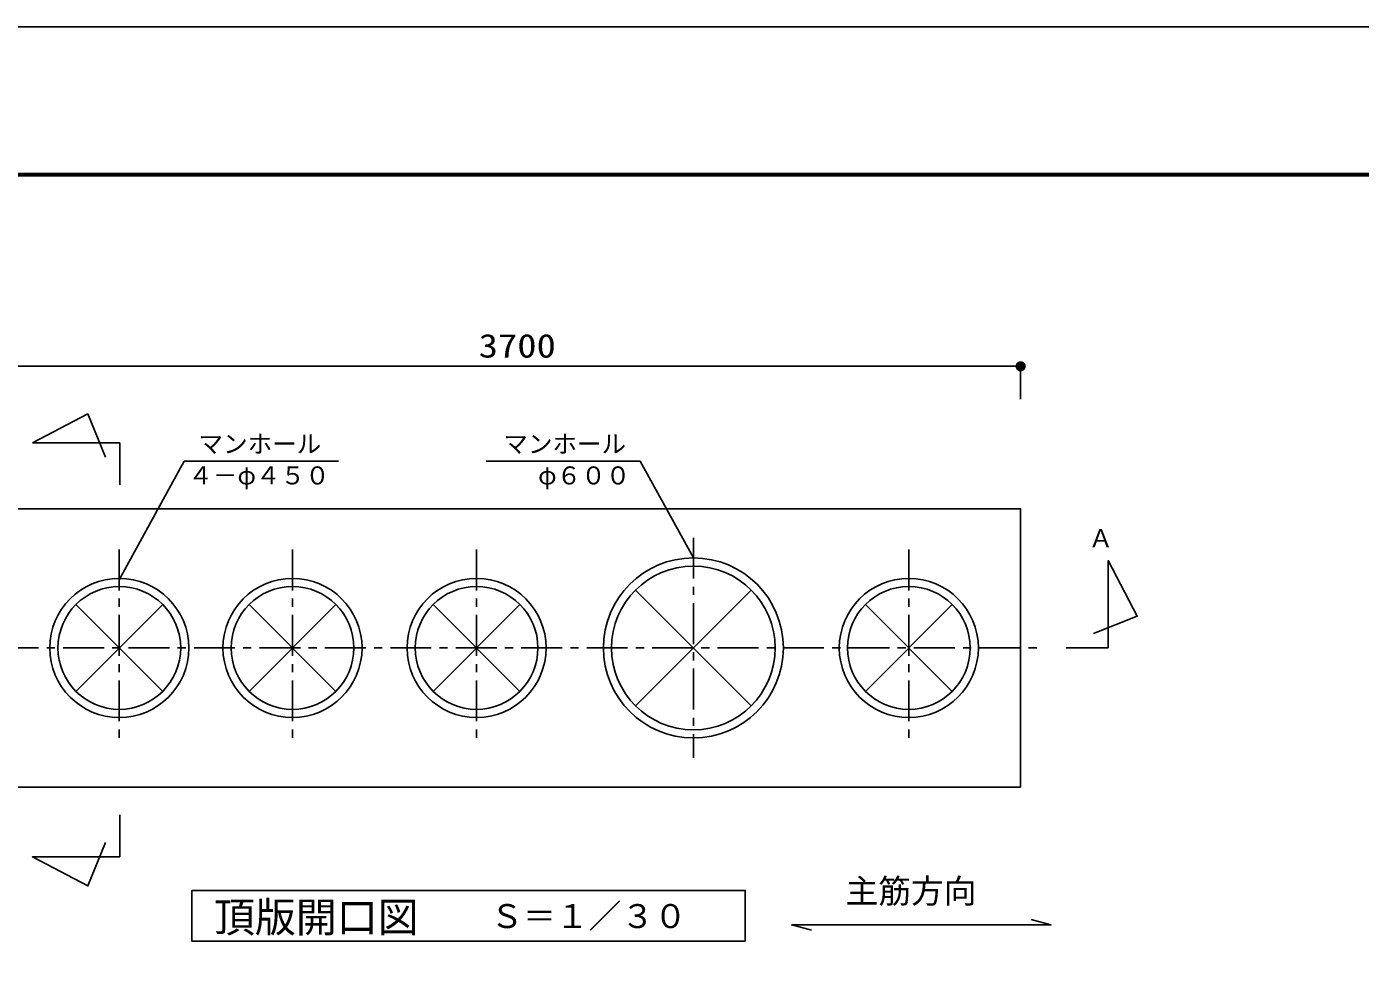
# Model space of a CAD drawing. Units: millimetres, scale not verified. Extents: x -8910 to 8910, y -6308 to 6308.
# Drawn here: x -6413 to -1523, y 2893 to 6308 of the extents above; entities that cross this region are included whole.
import ezdxf
from ezdxf.enums import TextEntityAlignment as Align

# ---------------------------------------------------------------- set-up
doc = ezdxf.new("R2010")
doc.units = ezdxf.units.MM
doc.header["$LTSCALE"] = 30
doc.linetypes.add('CHAIN1', pattern=[8, 5, -1, 1, -1])
for name, color, linetype, lineweight in [('0-1_空気管', 3, 'Continuous', 25), ('0-2_機器', 2, 'Continuous', 25), ('1-1_2-5_MOJI', 3, 'Continuous', 25), ('1-2_00クル-フ-6寸法', 132, 'Continuous', 25), ('1-5_図面枠', 7, 'Continuous', 25), ('1-6_Axis_waku', 7, 'Continuous', 25)]:
    doc.layers.add(name, color=color, linetype=linetype, lineweight=lineweight)
doc.styles.add('ＭＳ ゴシック', font='')
doc.styles.get('ＭＳ ゴシック').set_extended_font_data('MS Gothic')

msp = doc.modelspace()

# ---------------------------------------------------------------- linework, layer by layer
at = {"layer": '0-1_空気管'}
for p, q in [((-6391.61, 4782.93), (-6187.95, 4889.26)), ((-6187.95, 4889.26), (-6123.98, 4729.64)), ((-6071.61, 4782.93), (-6391.61, 4782.93)), ((-6071.61, 4628.56), (-6071.61, 4782.93)), ((-4162.6, 4715.2), (-4727.9, 4715.2)), ((-3968.09, 4360.39), (-4162.6, 4715.2)), ((-4180.22, 3818.58), (-3755.96, 4242.84)), ((-4180.22, 4242.84), (-3755.96, 3818.58)), ((-6232.19, 4189.81), (-5913.99, 3871.61)), ((-6232.19, 3871.61), (-5913.99, 4189.81)), ((-5597.19, 4189.81), (-5278.99, 3871.61)), ((-5597.19, 3871.61), (-5278.99, 4189.81)), ((-4922.19, 4189.81), (-4603.99, 3871.61)), ((-4922.19, 3871.61), (-4603.99, 4189.81)), ((-3337.19, 4189.81), (-3018.99, 3871.61)), ((-3337.19, 3871.61), (-3018.99, 4189.81)), ((-2601.43, 4030.71), (-2447.07, 4030.71)), ((-6071.61, 3419.33), (-6071.61, 3264.97))]:
    msp.add_line(p, q, dxfattribs=at)
at = {"layer": '0-1_空気管', "linetype": 'CHAIN1'}
for p, q in [((-3968.09, 4434.79), (-3968.09, 3628.15)), ((-6073.09, 4391.82), (-6073.09, 3681.34)), ((-5438.09, 4391.82), (-5438.09, 3681.34)), ((-4763.09, 4391.82), (-4763.09, 3681.34)), ((-3178.09, 4391.82), (-3178.09, 3681.34)), ((-6519.14, 4030.71), (-2688.97, 4030.71))]:
    msp.add_line(p, q, dxfattribs=at)
at = {"layer": '0-1_空気管'}
for points in [[(-6073.09, 4280.71), (-5834.9, 4715.2), (-5269.6, 4715.2)], [(-2447.07, 4030.71), (-2447.07, 4350.72), (-2340.74, 4147.06), (-2500.35, 4083.09)], [(-6071.61, 3264.97), (-6391.61, 3264.97), (-6187.95, 3158.64), (-6123.98, 3318.25)]]:
    msp.add_lwpolyline(points, dxfattribs=at)
for centre, radius in [((-3968.09, 4030.71), 330), ((-3968.09, 4030.71), 300), ((-6073.09, 4030.71), 255), ((-6073.09, 4030.71), 225), ((-5438.09, 4030.71), 255), ((-5438.09, 4030.71), 225), ((-4763.09, 4030.71), 255), ((-4763.09, 4030.71), 225), ((-3178.09, 4030.71), 255), ((-3178.09, 4030.71), 225)]:
    msp.add_circle(centre, radius, dxfattribs=at)
at = {"layer": '0-2_機器'}
msp.add_line((-6468.11, 3520.71), (-2768.09, 3520.71), dxfattribs=at)
msp.add_lwpolyline([(-6468.11, 3520.71), (-6468.11, 4540.71), (-2768.09, 4540.71), (-2768.09, 3520.71)], dxfattribs=at)
at = {"layer": '0-2_機器', "color": 3}
msp.add_lwpolyline([(-3777.8, 2955.95), (-3777.8, 3142.25), (-5807.12, 3142.25), (-5807.12, 2955.95)], close=True, dxfattribs=at)
at = {"layer": '1-1_2-5_MOJI'}
msp.add_lwpolyline([(-3534.76, 2996.26), (-3607.2, 3015.67), (-2657.2, 3015.67), (-2729.65, 3035.08)], dxfattribs=at)
at = {"layer": '1-2_00クル-フ-6寸法', "color": 4}
for p in [(-6468.11, 5062.84), (-2768.09, 4942.84)]:
    msp.add_line(p, (-2768.09, 5062.84), dxfattribs=at)
at = {"layer": '1-2_00クル-フ-6寸法'}
for points in [[(-2768.09, 5062.84), (-2786.84, 5062.84), (-2786.69, 5065.19)], [(-2768.09, 5062.84), (-2786.69, 5060.49), (-2786.84, 5062.84)], [(-2768.09, 5062.84), (-2786.69, 5065.19), (-2786.25, 5067.51)], [(-2768.09, 5062.84), (-2786.25, 5058.18), (-2786.69, 5060.49)], [(-2768.09, 5062.84), (-2786.25, 5067.51), (-2785.52, 5069.75)], [(-2768.09, 5062.84), (-2785.52, 5055.94), (-2786.25, 5058.18)], [(-2768.09, 5062.84), (-2785.52, 5069.75), (-2784.52, 5071.88)], [(-2768.09, 5062.84), (-2784.52, 5053.81), (-2785.52, 5055.94)], [(-2768.09, 5062.84), (-2784.52, 5071.88), (-2783.26, 5073.86)], [(-2768.09, 5062.84), (-2783.26, 5051.82), (-2784.52, 5053.81)], [(-2768.09, 5062.84), (-2783.26, 5073.86), (-2781.76, 5075.68)], [(-2768.09, 5062.84), (-2781.76, 5050.01), (-2783.26, 5051.82)], [(-2768.09, 5062.84), (-2781.76, 5075.68), (-2780.04, 5077.29)], [(-2768.09, 5062.84), (-2780.04, 5048.4), (-2781.76, 5050.01)], [(-2768.09, 5062.84), (-2780.04, 5077.29), (-2778.14, 5078.67)], [(-2768.09, 5062.84), (-2778.14, 5047.01), (-2780.04, 5048.4)], [(-2768.09, 5062.84), (-2778.14, 5078.67), (-2776.07, 5079.81)], [(-2768.09, 5062.84), (-2776.07, 5045.88), (-2778.14, 5047.01)], [(-2768.09, 5062.84), (-2776.07, 5079.81), (-2773.88, 5080.68)], [(-2768.09, 5062.84), (-2773.88, 5045.01), (-2776.07, 5045.88)], [(-2768.09, 5062.84), (-2773.88, 5080.68), (-2771.6, 5081.26)], [(-2768.09, 5062.84), (-2771.6, 5044.43), (-2773.88, 5045.01)], [(-2768.09, 5062.84), (-2771.6, 5081.26), (-2769.27, 5081.56)], [(-2768.09, 5062.84), (-2769.27, 5044.13), (-2771.6, 5044.43)], [(-2768.09, 5062.84), (-2769.27, 5081.56), (-2766.91, 5081.56)], [(-2768.09, 5062.84), (-2766.91, 5044.13), (-2769.27, 5044.13)], [(-2768.09, 5062.84), (-2766.91, 5081.56), (-2764.58, 5081.26)], [(-2768.09, 5062.84), (-2764.58, 5081.26), (-2762.29, 5080.68)], [(-2768.09, 5062.84), (-2762.29, 5080.68), (-2760.11, 5079.81)], [(-2768.09, 5062.84), (-2760.11, 5079.81), (-2758.04, 5078.67)], [(-2768.09, 5062.84), (-2758.04, 5078.67), (-2756.14, 5077.29)], [(-2768.09, 5062.84), (-2756.14, 5077.29), (-2754.42, 5075.68)], [(-2768.09, 5062.84), (-2754.42, 5075.68), (-2752.92, 5073.86)], [(-2768.09, 5062.84), (-2752.92, 5073.86), (-2751.66, 5071.88)], [(-2768.09, 5062.84), (-2751.66, 5071.88), (-2750.66, 5069.75)], [(-2768.09, 5062.84), (-2750.66, 5069.75), (-2749.93, 5067.51)], [(-2768.09, 5062.84), (-2749.93, 5067.51), (-2749.49, 5065.19)], [(-2768.09, 5062.84), (-2749.49, 5065.19), (-2749.34, 5062.84)], [(-2768.09, 5062.84), (-2764.58, 5044.43), (-2766.91, 5044.13)], [(-2768.09, 5062.84), (-2762.29, 5045.01), (-2764.58, 5044.43)], [(-2768.09, 5062.84), (-2760.11, 5045.88), (-2762.29, 5045.01)], [(-2768.09, 5062.84), (-2758.04, 5047.01), (-2760.11, 5045.88)], [(-2768.09, 5062.84), (-2756.14, 5048.4), (-2758.04, 5047.01)], [(-2768.09, 5062.84), (-2754.42, 5050.01), (-2756.14, 5048.4)], [(-2768.09, 5062.84), (-2752.92, 5051.82), (-2754.42, 5050.01)], [(-2768.09, 5062.84), (-2751.66, 5053.81), (-2752.92, 5051.82)], [(-2768.09, 5062.84), (-2750.66, 5055.94), (-2751.66, 5053.81)], [(-2768.09, 5062.84), (-2749.93, 5058.18), (-2750.66, 5055.94)], [(-2768.09, 5062.84), (-2749.49, 5060.49), (-2749.93, 5058.18)], [(-2768.09, 5062.84), (-2749.34, 5062.84), (-2749.49, 5060.49)]]:
    msp.add_solid(points, dxfattribs=at)
at = {"layer": '1-5_図面枠'}
msp.add_lwpolyline([(-8910, -6307.5), (-8910, 6307.5), (8910, 6307.5), (8910, -6307.5)], close=True, dxfattribs=at)
at = {"layer": '1-6_Axis_waku'}
for p, q in [((-7778.4, 5769.9), (8408.4, 5769.9)), ((-7777.8, 5769.3), (8407.8, 5769.3)), ((-7777.2, 5768.7), (8407.2, 5768.7)), ((-7776.6, 5768.1), (8406.6, 5768.1)), ((-7776, 5767.5), (8406, 5767.5)), ((-7775.4, 5766.9), (8405.4, 5766.9)), ((-7774.8, 5766.3), (8404.8, 5766.3)), ((-7774.2, 5765.7), (8404.2, 5765.7)), ((-7773.6, 5765.1), (8403.6, 5765.1)), ((-7773, 5764.5), (8403, 5764.5)), ((-7772.4, 5763.9), (8402.4, 5763.9)), ((-7771.8, 5763.3), (8401.8, 5763.3)), ((-7771.2, 5762.7), (8401.2, 5762.7)), ((-7770.6, 5762.1), (8400.6, 5762.1)), ((-7770, 5761.5), (8400, 5761.5))]:
    msp.add_line(p, q, dxfattribs=at)

# ---------------------------------------------------------------- texts
at = {"layer": '0-1_空気管', "color": 4, "style": 'ＭＳ ゴシック'}
for s, p in [('マンホール', (-5782.63, 4725.75)), ('マンホール', (-4664.88, 4725.75)), ('４－φ４５０', (-5819.9, 4610.2)), ('φ６００', (-4537.6, 4610.2)), ('Ａ', (-2519.13, 4380.1))]:
    msp.add_text(s, height=65.98, dxfattribs=at).set_placement(p, align=Align.BOTTOM_LEFT)
at = {"layer": '0-2_機器', "color": 4, "style": 'ＭＳ ゴシック'}
for s, height, p in [('頂版開口図', 110, (-5725.88, 2955.98)), ('Ｓ＝１／３０', 87.98, (-4712.32, 2977.65))]:
    msp.add_text(s, height=height, dxfattribs=at).set_placement(p, align=Align.BOTTOM_LEFT)
at = {"layer": '1-1_2-5_MOJI', "color": 4, "style": 'ＭＳ ゴシック'}
msp.add_text('主筋方向', height=87.98, dxfattribs=at).set_placement((-3409.98, 3069.44), align=Align.BOTTOM_LEFT)
at = {"layer": '1-2_00クル-フ-6寸法', "color": 3, "style": 'ＭＳ ゴシック', "width": 1.2}
msp.add_text('3700', height=86.66, dxfattribs=at).set_placement((-4755.24, 5068.69), align=Align.BOTTOM_LEFT)

doc.saveas('drawing.dxf')
